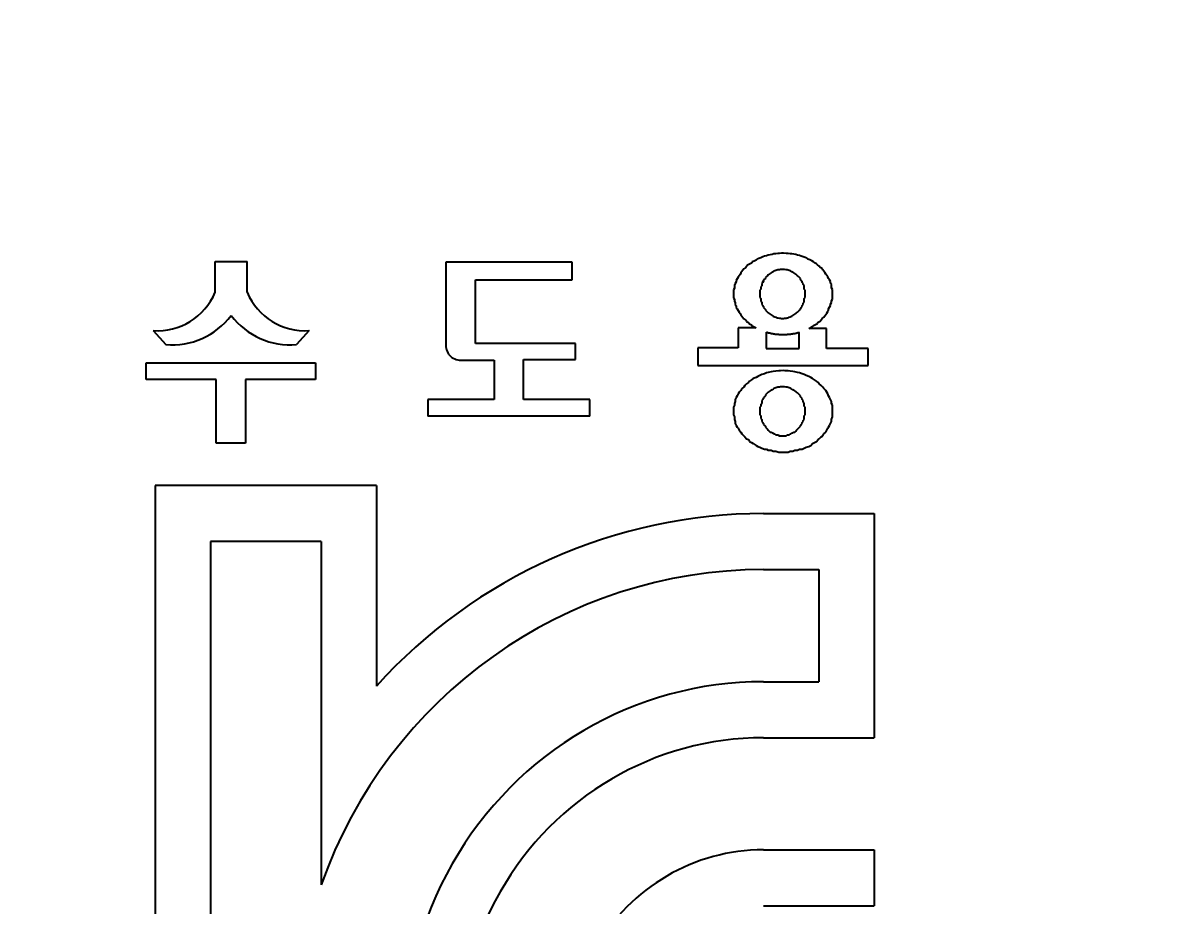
# Model space of a CAD drawing. Header units: millimetres. Extents: x 2274 to 2571, y 1382 to 1592.
# Drawn here: x 2434.106 to 2438.097, y 1488.451 to 1491.494 of the extents above; entities that cross this region are included whole.
import ezdxf

# ---------------------------------------------------------------- set-up
doc = ezdxf.new("R2010")
doc.units = ezdxf.units.MM
doc.styles.get("Standard").update_dxf_attribs({"font": 'arial.ttf'})
doc.dimstyles.new('STANDARD$0', dxfattribs={"dimtxt": 2.5, "dimasz": 2.5, "dimexe": 1, "dimexo": 0.5, "dimgap": 0.5, "dimtad": 1, "dimtih": 1, "dimtoh": 1, "dimdec": 1, "dimdsep": 46, "dimtxsty": 'Standard', "dimcen": 0, "dimclrd": 2, "dimclre": 2, "dimclrt": 4, "dimadec": 0, "dimazin": 0, "dimtfac": 1, "dimtdec": 1, "dimtmove": 1, "dimatfit": 3, "dimfxl": 1, "dimtolj": 1, "dimarcsym": 0})

# ---------------------------------------------------------------- blocks, each defined once
blk = doc.blocks.new('*D27')
at = {"color": 2, "lineweight": -2, "transparency": 16777216}
for p, q in [((2429.9205, 1551.3997), (2487.0385, 1551.3997)), ((2485.7885, 1548.8997), (2485.7885, 1509.7439)), ((2485.7885, 1466.0245), (2485.7885, 1505.1804)), ((2450.1883, 1463.5245), (2487.0385, 1463.5245))]:
    blk.add_line(p, q, dxfattribs=at)
at = {"color": 2, "transparency": 16777216}
for points in [[(2485.3718, 1548.8997), (2486.2051, 1548.8997), (2485.7885, 1551.3997)], [(2485.3718, 1466.0245), (2486.2051, 1466.0245), (2485.7885, 1463.5245)]]:
    blk.add_solid(points, dxfattribs=at)
at = {"layer": 'DEFPOINTS', "color": 0, "transparency": 16777216}
for p in [(2428.9205, 1551.3997), (2485.7885, 1551.3997), (2449.1883, 1463.5245)]:
    blk.add_point(p, dxfattribs=at)
at = {"color": 4, "transparency": 16777216, "insert": (2485.7885, 1507.4621), "char_height": 3, "attachment_point": 5}
blk.add_mtext('85', dxfattribs=at)

msp = doc.modelspace()

# ---------------------------------------------------------------- linework, layer by layer
for p, q in [((2436.6425, 1490.6829), (2436.636, 1490.6802)), ((2436.649, 1490.6855), (2436.6425, 1490.6829)), ((2436.6555, 1490.6881), (2436.649, 1490.6855)), ((2436.662, 1490.6904), (2436.6555, 1490.6881)), ((2436.6685, 1490.6924), (2436.662, 1490.6904)), ((2436.675, 1490.6941), (2436.6685, 1490.6924)), ((2436.6815, 1490.6957), (2436.675, 1490.6941)), ((2436.688, 1490.697), (2436.6815, 1490.6957)), ((2436.6945, 1490.6983), (2436.688, 1490.697)), ((2436.701, 1490.699), (2436.6945, 1490.6983)), ((2436.7075, 1490.7), (2436.701, 1490.699)), ((2436.714, 1490.7003), (2436.7075, 1490.7)), ((2436.7205, 1490.7007), (2436.714, 1490.7003)), ((2436.727, 1490.7007), (2436.7205, 1490.7007)), ((2436.7368, 1490.7003), (2436.727, 1490.7007)), ((2436.7433, 1490.7), (2436.7368, 1490.7003)), ((2436.7498, 1490.6993), (2436.7433, 1490.7)), ((2436.7563, 1490.6983), (2436.7498, 1490.6993)), ((2436.7628, 1490.6974), (2436.7563, 1490.6983)), ((2436.7693, 1490.696), (2436.7628, 1490.6974)), ((2436.7758, 1490.6944), (2436.7693, 1490.696)), ((2436.7823, 1490.6927), (2436.7758, 1490.6944)), ((2436.7888, 1490.6908), (2436.7823, 1490.6927)), ((2436.7953, 1490.6888), (2436.7888, 1490.6908)), ((2436.8018, 1490.6862), (2436.7953, 1490.6888)), ((2436.8083, 1490.6835), (2436.8018, 1490.6862)), ((2436.8115, 1490.6809), (2436.8083, 1490.6835)), ((2434.768, 1490.5664), (2434.768, 1490.6719)), ((2434.768, 1490.6719), (2434.8778, 1490.6719)), ((2434.8778, 1490.5664), (2434.8778, 1490.6719)), ((2435.9988, 1490.6696), (2435.5633, 1490.6696)), ((2435.5633, 1490.6696), (2435.5633, 1490.3842)), ((2435.9988, 1490.6086), (2435.9988, 1490.6696)), ((2436.5905, 1490.6466), (2436.5872, 1490.6424)), ((2436.597, 1490.6512), (2436.5905, 1490.6466)), ((2436.6002, 1490.6552), (2436.597, 1490.6512)), ((2436.6035, 1490.6595), (2436.6002, 1490.6552)), ((2436.61, 1490.6634), (2436.6035, 1490.6595)), ((2436.6165, 1490.6671), (2436.61, 1490.6634)), ((2436.6197, 1490.6707), (2436.6165, 1490.6671)), ((2436.6262, 1490.674), (2436.6197, 1490.6707)), ((2436.6327, 1490.6773), (2436.6262, 1490.674)), ((2436.636, 1490.6802), (2436.6327, 1490.6773)), ((2436.7075, 1490.6433), (2436.7043, 1490.6424)), ((2436.714, 1490.644), (2436.7075, 1490.6433)), ((2436.7173, 1490.6447), (2436.714, 1490.644)), ((2436.7205, 1490.645), (2436.7173, 1490.6447)), ((2436.7238, 1490.645), (2436.7205, 1490.645)), ((2436.727, 1490.645), (2436.7238, 1490.645)), ((2436.7303, 1490.6447), (2436.727, 1490.645)), ((2436.7368, 1490.644), (2436.7303, 1490.6447)), ((2436.74, 1490.6433), (2436.7368, 1490.644)), ((2436.7433, 1490.6424), (2436.74, 1490.6433)), ((2436.818, 1490.6779), (2436.8115, 1490.6809)), ((2436.8245, 1490.6746), (2436.818, 1490.6779)), ((2436.831, 1490.6713), (2436.8245, 1490.6746)), ((2436.8343, 1490.668), (2436.831, 1490.6713)), ((2436.8408, 1490.6641), (2436.8343, 1490.668)), ((2436.844, 1490.6605), (2436.8408, 1490.6641)), ((2436.8505, 1490.6562), (2436.844, 1490.6605)), ((2436.8538, 1490.6522), (2436.8505, 1490.6562)), ((2436.8603, 1490.648), (2436.8538, 1490.6522)), ((2436.8635, 1490.6433), (2436.8603, 1490.648)), ((2436.8668, 1490.6387), (2436.8635, 1490.6433)), ((2435.6655, 1490.39), (2435.6655, 1490.6086)), ((2435.6655, 1490.6086), (2435.9988, 1490.6086)), ((2436.5677, 1490.6127), (2436.5645, 1490.6074)), ((2436.5645, 1490.6074), (2436.5645, 1490.6022)), ((2436.571, 1490.618), (2436.5677, 1490.6127)), ((2436.5742, 1490.6229), (2436.571, 1490.618)), ((2436.5775, 1490.6279), (2436.5742, 1490.6229)), ((2436.5807, 1490.6328), (2436.5775, 1490.6279)), ((2436.584, 1490.6377), (2436.5807, 1490.6328)), ((2436.5872, 1490.6424), (2436.584, 1490.6377)), ((2436.6547, 1490.5995), (2436.6588, 1490.6067)), ((2436.6588, 1490.6041), (2436.6555, 1490.6005)), ((2436.662, 1490.6111), (2436.6588, 1490.6074)), ((2436.6588, 1490.6074), (2436.6588, 1490.6041)), ((2436.6653, 1490.614), (2436.662, 1490.6111)), ((2436.6685, 1490.6203), (2436.6653, 1490.6173)), ((2436.6653, 1490.6173), (2436.6653, 1490.614)), ((2436.6718, 1490.6232), (2436.6685, 1490.6203)), ((2436.675, 1490.6259), (2436.6718, 1490.6232)), ((2436.6783, 1490.6285), (2436.675, 1490.6259)), ((2436.6815, 1490.6308), (2436.6783, 1490.6285)), ((2436.6848, 1490.6331), (2436.6815, 1490.6308)), ((2436.688, 1490.6351), (2436.6848, 1490.6331)), ((2436.6913, 1490.6368), (2436.688, 1490.6351)), ((2436.6945, 1490.6387), (2436.6913, 1490.6368)), ((2436.6978, 1490.64), (2436.6945, 1490.6387)), ((2436.701, 1490.6414), (2436.6978, 1490.64)), ((2436.7043, 1490.6424), (2436.701, 1490.6414)), ((2436.7465, 1490.6414), (2436.7433, 1490.6424)), ((2436.7498, 1490.64), (2436.7465, 1490.6414)), ((2436.753, 1490.6387), (2436.7498, 1490.64)), ((2436.7563, 1490.6368), (2436.753, 1490.6387)), ((2436.7595, 1490.6351), (2436.7563, 1490.6368)), ((2436.7628, 1490.6331), (2436.7595, 1490.6351)), ((2436.766, 1490.6308), (2436.7628, 1490.6331)), ((2436.7693, 1490.6285), (2436.766, 1490.6308)), ((2436.7725, 1490.6259), (2436.7693, 1490.6285)), ((2436.7758, 1490.6232), (2436.7725, 1490.6259)), ((2436.779, 1490.6203), (2436.7758, 1490.6232)), ((2436.7823, 1490.6173), (2436.779, 1490.6203)), ((2436.7855, 1490.614), (2436.7823, 1490.6173)), ((2436.7855, 1490.6111), (2436.7855, 1490.614)), ((2436.7888, 1490.6074), (2436.7855, 1490.6111)), ((2436.792, 1490.6041), (2436.7888, 1490.6074)), ((2436.792, 1490.6005), (2436.792, 1490.6041)), ((2436.87, 1490.6341), (2436.8668, 1490.6387)), ((2436.8733, 1490.6292), (2436.87, 1490.6341)), ((2436.8765, 1490.6242), (2436.8733, 1490.6292)), ((2436.8798, 1490.6193), (2436.8765, 1490.6242)), ((2436.883, 1490.614), (2436.8798, 1490.6193)), ((2436.8863, 1490.6088), (2436.883, 1490.614)), ((2436.8895, 1490.6035), (2436.8863, 1490.6088)), ((2436.8895, 1490.5979), (2436.8895, 1490.6035)), ((2436.558, 1490.5801), (2436.5547, 1490.5745)), ((2436.5547, 1490.5745), (2436.5547, 1490.5689)), ((2436.5547, 1490.5689), (2436.5547, 1490.5633)), ((2436.5547, 1490.5633), (2436.5547, 1490.5577)), ((2436.5612, 1490.5966), (2436.558, 1490.5913)), ((2436.558, 1490.5913), (2436.558, 1490.5857)), ((2436.558, 1490.5857), (2436.558, 1490.5801)), ((2436.5645, 1490.6022), (2436.5612, 1490.5966)), ((2436.649, 1490.5771), (2436.6457, 1490.5732)), ((2436.6457, 1490.5732), (2436.6457, 1490.5689)), ((2436.6457, 1490.5689), (2436.6457, 1490.5649)), ((2436.6457, 1490.5649), (2436.6457, 1490.5607)), ((2436.6522, 1490.589), (2436.649, 1490.585)), ((2436.649, 1490.585), (2436.649, 1490.5811)), ((2436.649, 1490.5811), (2436.649, 1490.5771)), ((2436.6555, 1490.6005), (2436.6522, 1490.5966)), ((2436.6522, 1490.5966), (2436.6522, 1490.5929)), ((2436.6522, 1490.5929), (2436.6522, 1490.589)), ((2436.7953, 1490.5966), (2436.792, 1490.6005)), ((2436.7953, 1490.5929), (2436.7953, 1490.5966)), ((2436.7985, 1490.589), (2436.7953, 1490.5929)), ((2436.7985, 1490.585), (2436.7985, 1490.589)), ((2436.7985, 1490.5811), (2436.7985, 1490.585)), ((2436.7985, 1490.5771), (2436.7985, 1490.5811)), ((2436.8018, 1490.5732), (2436.7985, 1490.5771)), ((2436.8018, 1490.5689), (2436.8018, 1490.5732)), ((2436.8018, 1490.5649), (2436.8018, 1490.5689)), ((2436.8018, 1490.5607), (2436.8018, 1490.5649)), ((2436.8928, 1490.5926), (2436.8895, 1490.5979)), ((2436.8928, 1490.587), (2436.8928, 1490.5926)), ((2436.8928, 1490.5814), (2436.8928, 1490.587)), ((2436.896, 1490.5761), (2436.8928, 1490.5814)), ((2436.896, 1490.5705), (2436.896, 1490.5761)), ((2436.896, 1490.5646), (2436.896, 1490.5705)), ((2436.896, 1490.559), (2436.896, 1490.5646)), ((2436.5547, 1490.5577), (2436.5547, 1490.5521)), ((2436.5547, 1490.5521), (2436.5547, 1490.5465)), ((2436.5547, 1490.5465), (2436.558, 1490.5409)), ((2436.558, 1490.5409), (2436.558, 1490.5353)), ((2436.558, 1490.5353), (2436.5612, 1490.53)), ((2436.5612, 1490.53), (2436.5612, 1490.5244)), ((2436.5612, 1490.5244), (2436.5645, 1490.5192)), ((2436.6457, 1490.5607), (2436.6457, 1490.5564)), ((2436.6457, 1490.5564), (2436.6457, 1490.5524)), ((2436.6457, 1490.5524), (2436.6457, 1490.5481)), ((2436.6457, 1490.5481), (2436.649, 1490.5442)), ((2436.649, 1490.5442), (2436.649, 1490.5402)), ((2436.649, 1490.5402), (2436.649, 1490.5363)), ((2436.649, 1490.5363), (2436.6522, 1490.5323)), ((2436.6522, 1490.5323), (2436.6522, 1490.5284)), ((2436.6522, 1490.5284), (2436.6522, 1490.5244)), ((2436.6522, 1490.5244), (2436.6555, 1490.5208)), ((2436.792, 1490.5208), (2436.7953, 1490.5244)), ((2436.7953, 1490.5284), (2436.7985, 1490.5323)), ((2436.7953, 1490.5244), (2436.7953, 1490.5284)), ((2436.7985, 1490.5442), (2436.8018, 1490.5481)), ((2436.7985, 1490.5402), (2436.7985, 1490.5442)), ((2436.7985, 1490.5363), (2436.7985, 1490.5402)), ((2436.7985, 1490.5323), (2436.7985, 1490.5363)), ((2436.8018, 1490.5564), (2436.8018, 1490.5607)), ((2436.8018, 1490.5524), (2436.8018, 1490.5564)), ((2436.8018, 1490.5481), (2436.8018, 1490.5524)), ((2436.8895, 1490.5257), (2436.8928, 1490.5313)), ((2436.8895, 1490.5205), (2436.8895, 1490.5257)), ((2436.8928, 1490.5366), (2436.896, 1490.5422)), ((2436.8928, 1490.5313), (2436.8928, 1490.5366)), ((2436.896, 1490.5534), (2436.896, 1490.559)), ((2436.896, 1490.5478), (2436.896, 1490.5534)), ((2436.896, 1490.5422), (2436.896, 1490.5478)), ((2436.5645, 1490.5192), (2436.5645, 1490.5139)), ((2436.5645, 1490.5139), (2436.5677, 1490.5086)), ((2436.5677, 1490.5086), (2436.571, 1490.5033)), ((2436.571, 1490.5033), (2436.5742, 1490.4981)), ((2436.5742, 1490.4981), (2436.5775, 1490.4931)), ((2436.5775, 1490.4931), (2436.5807, 1490.4885)), ((2436.5807, 1490.4885), (2436.584, 1490.4836)), ((2436.584, 1490.4836), (2436.5872, 1490.479)), ((2436.6555, 1490.5208), (2436.6588, 1490.5172)), ((2436.6588, 1490.5172), (2436.6588, 1490.5139)), ((2436.6588, 1490.5139), (2436.662, 1490.5103)), ((2436.662, 1490.5103), (2436.6653, 1490.507)), ((2436.6653, 1490.507), (2436.6653, 1490.504)), ((2436.6653, 1490.504), (2436.6685, 1490.501)), ((2436.6685, 1490.501), (2436.6718, 1490.4981)), ((2436.6718, 1490.4981), (2436.675, 1490.4954)), ((2436.675, 1490.4954), (2436.6783, 1490.4928)), ((2436.6783, 1490.4928), (2436.6815, 1490.4905)), ((2436.6815, 1490.4905), (2436.6848, 1490.4882)), ((2436.6848, 1490.4882), (2436.688, 1490.4862)), ((2436.688, 1490.4862), (2436.6913, 1490.4842)), ((2436.6913, 1490.4842), (2436.6945, 1490.4826)), ((2436.753, 1490.4826), (2436.7563, 1490.4842)), ((2436.7563, 1490.4842), (2436.7595, 1490.4862)), ((2436.7595, 1490.4862), (2436.7628, 1490.4882)), ((2436.7628, 1490.4882), (2436.766, 1490.4905)), ((2436.766, 1490.4905), (2436.7693, 1490.4928)), ((2436.7693, 1490.4928), (2436.7725, 1490.4954)), ((2436.7725, 1490.4954), (2436.7758, 1490.4981)), ((2436.7758, 1490.4981), (2436.779, 1490.501)), ((2436.779, 1490.501), (2436.7823, 1490.504)), ((2436.7823, 1490.504), (2436.7855, 1490.507)), ((2436.7855, 1490.5103), (2436.7888, 1490.5139)), ((2436.7855, 1490.507), (2436.7855, 1490.5103)), ((2436.7888, 1490.5139), (2436.792, 1490.5172)), ((2436.792, 1490.5172), (2436.792, 1490.5208)), ((2436.8668, 1490.48), (2436.87, 1490.4849)), ((2436.87, 1490.4849), (2436.8733, 1490.4895)), ((2436.8733, 1490.4895), (2436.8765, 1490.4945)), ((2436.8765, 1490.4945), (2436.8798, 1490.4994)), ((2436.8798, 1490.4994), (2436.883, 1490.5047)), ((2436.883, 1490.5096), (2436.8863, 1490.5149)), ((2436.883, 1490.5047), (2436.883, 1490.5096)), ((2436.8863, 1490.5149), (2436.8895, 1490.5205)), ((2436.6315, 1490.4441), (2436.5706, 1490.4441)), ((2436.5706, 1490.4441), (2436.5706, 1490.3746)), ((2436.5872, 1490.479), (2436.5905, 1490.4744)), ((2436.5905, 1490.4744), (2436.597, 1490.4701)), ((2436.597, 1490.4701), (2436.6002, 1490.4658)), ((2436.6002, 1490.4658), (2436.6067, 1490.4618)), ((2436.6067, 1490.4618), (2436.61, 1490.4579)), ((2436.61, 1490.4579), (2436.6165, 1490.4543)), ((2436.6165, 1490.4543), (2436.6197, 1490.4506)), ((2436.6197, 1490.4506), (2436.6262, 1490.4474)), ((2436.6262, 1490.4474), (2436.6327, 1490.4441)), ((2436.6945, 1490.4826), (2436.6978, 1490.4813)), ((2436.6978, 1490.4813), (2436.701, 1490.48)), ((2436.701, 1490.48), (2436.7043, 1490.4786)), ((2436.7043, 1490.4786), (2436.7075, 1490.478)), ((2436.7075, 1490.478), (2436.714, 1490.4773)), ((2436.714, 1490.4773), (2436.7173, 1490.4767)), ((2436.7173, 1490.4767), (2436.7205, 1490.4763)), ((2436.7205, 1490.4763), (2436.7238, 1490.4763)), ((2436.7238, 1490.4763), (2436.727, 1490.4763)), ((2436.727, 1490.4763), (2436.7303, 1490.4767)), ((2436.7303, 1490.4767), (2436.7368, 1490.4773)), ((2436.7368, 1490.4773), (2436.74, 1490.478)), ((2436.74, 1490.478), (2436.7433, 1490.4786)), ((2436.7433, 1490.4786), (2436.7465, 1490.48)), ((2436.7465, 1490.48), (2436.7498, 1490.4813)), ((2436.7498, 1490.4813), (2436.753, 1490.4826)), ((2436.8148, 1490.4418), (2436.8213, 1490.4447)), ((2436.8213, 1490.4447), (2436.8278, 1490.448)), ((2436.8278, 1490.448), (2436.831, 1490.4516)), ((2436.831, 1490.4516), (2436.8375, 1490.4553)), ((2436.8375, 1490.4553), (2436.844, 1490.4589)), ((2436.844, 1490.4589), (2436.8473, 1490.4628)), ((2436.8473, 1490.4628), (2436.8538, 1490.4668)), ((2436.8538, 1490.4668), (2436.857, 1490.4711)), ((2436.857, 1490.4711), (2436.8603, 1490.4757)), ((2436.8603, 1490.4757), (2436.8668, 1490.48)), ((2434.554, 1490.4341), (2434.5976, 1490.3861)), ((2435.0918, 1490.4341), (2435.0482, 1490.3861)), ((2436.6672, 1490.4292), (2436.6672, 1490.3727)), ((2436.6685, 1490.4292), (2436.6685, 1490.4289)), ((2436.6685, 1490.4289), (2436.6685, 1490.4286)), ((2436.6685, 1490.4286), (2436.6718, 1490.4282)), ((2436.6718, 1490.4282), (2436.6718, 1490.4279)), ((2436.6718, 1490.4279), (2436.6718, 1490.4276)), ((2436.6718, 1490.4276), (2436.675, 1490.4273)), ((2436.675, 1490.4273), (2436.675, 1490.4269)), ((2436.675, 1490.4269), (2436.675, 1490.4266)), ((2436.675, 1490.4266), (2436.6783, 1490.4263)), ((2436.6783, 1490.4263), (2436.6783, 1490.4259)), ((2436.6783, 1490.4259), (2436.6815, 1490.4259)), ((2436.6815, 1490.4259), (2436.6815, 1490.4256)), ((2436.6815, 1490.4256), (2436.6815, 1490.4253)), ((2436.6815, 1490.4253), (2436.6848, 1490.425)), ((2436.6848, 1490.425), (2436.6848, 1490.4246)), ((2436.6848, 1490.4246), (2436.688, 1490.4243)), ((2436.688, 1490.4243), (2436.688, 1490.424)), ((2436.688, 1490.424), (2436.6913, 1490.424)), ((2436.6913, 1490.424), (2436.6913, 1490.4236)), ((2436.6913, 1490.4236), (2436.6913, 1490.4233)), ((2436.6913, 1490.4233), (2436.6945, 1490.4233)), ((2436.6945, 1490.4233), (2436.6945, 1490.423)), ((2436.6945, 1490.423), (2436.6978, 1490.4226)), ((2436.6978, 1490.4226), (2436.6978, 1490.4223)), ((2436.6978, 1490.4223), (2436.701, 1490.4223)), ((2436.701, 1490.4223), (2436.701, 1490.422)), ((2436.701, 1490.422), (2436.7043, 1490.422)), ((2436.7043, 1490.422), (2436.7043, 1490.4217)), ((2436.7043, 1490.4217), (2436.7075, 1490.4217)), ((2436.7075, 1490.4217), (2436.7075, 1490.4213)), ((2436.7075, 1490.4213), (2436.7108, 1490.4213)), ((2436.7108, 1490.4213), (2436.7108, 1490.421)), ((2436.7108, 1490.421), (2436.714, 1490.421)), ((2436.714, 1490.421), (2436.7173, 1490.421)), ((2436.7173, 1490.421), (2436.7173, 1490.4207)), ((2436.7173, 1490.4207), (2436.7205, 1490.4207)), ((2436.7205, 1490.4207), (2436.7238, 1490.4207)), ((2436.7238, 1490.4207), (2436.727, 1490.4207)), ((2436.727, 1490.4207), (2436.7303, 1490.4207)), ((2436.7303, 1490.4207), (2436.7335, 1490.4207)), ((2436.7335, 1490.4207), (2436.7335, 1490.421)), ((2436.7335, 1490.421), (2436.7368, 1490.421)), ((2436.7368, 1490.421), (2436.74, 1490.421)), ((2436.74, 1490.421), (2436.74, 1490.4213)), ((2436.74, 1490.4213), (2436.7433, 1490.4213)), ((2436.7433, 1490.4213), (2436.7433, 1490.4217)), ((2436.7433, 1490.4217), (2436.7465, 1490.4217)), ((2436.7465, 1490.4217), (2436.7498, 1490.422)), ((2436.7498, 1490.422), (2436.7498, 1490.4223)), ((2436.7498, 1490.4223), (2436.753, 1490.4223)), ((2436.753, 1490.4223), (2436.753, 1490.4226)), ((2436.753, 1490.4226), (2436.7563, 1490.4226)), ((2436.7563, 1490.423), (2436.7595, 1490.4233)), ((2436.7563, 1490.4226), (2436.7563, 1490.423)), ((2436.7595, 1490.4233), (2436.7595, 1490.4236)), ((2436.7595, 1490.4236), (2436.7628, 1490.4236)), ((2436.7628, 1490.424), (2436.7628, 1490.4243)), ((2436.7628, 1490.4243), (2436.766, 1490.4243)), ((2436.7628, 1490.4236), (2436.7628, 1490.424)), ((2436.766, 1490.4246), (2436.7693, 1490.425)), ((2436.766, 1490.4243), (2436.766, 1490.4246)), ((2436.7693, 1490.4253), (2436.7693, 1490.4256)), ((2436.7693, 1490.4256), (2436.7725, 1490.4256)), ((2436.7693, 1490.425), (2436.7693, 1490.4253)), ((2436.7725, 1490.4263), (2436.7758, 1490.4266)), ((2436.7725, 1490.4259), (2436.7725, 1490.4263)), ((2436.7725, 1490.4256), (2436.7725, 1490.4259)), ((2436.7758, 1490.4269), (2436.7758, 1490.4273)), ((2436.7758, 1490.4273), (2436.779, 1490.4273)), ((2436.7758, 1490.4266), (2436.7758, 1490.4269)), ((2436.779, 1490.4279), (2436.7823, 1490.4282)), ((2436.779, 1490.4276), (2436.779, 1490.4279)), ((2436.779, 1490.4273), (2436.779, 1490.4276)), ((2436.7808, 1490.3727), (2436.7808, 1490.4281)), ((2436.8755, 1490.4418), (2436.8158, 1490.4418)), ((2436.8755, 1490.3727), (2436.8755, 1490.4418)), ((2436.0101, 1490.39), (2435.6655, 1490.39)), ((2436.0101, 1490.3344), (2436.0101, 1490.39)), ((2436.5706, 1490.3746), (2436.4324, 1490.3746)), ((2436.4324, 1490.3746), (2436.4324, 1490.3133)), ((2436.6672, 1490.3727), (2436.7808, 1490.3727)), ((2437.0194, 1490.3727), (2436.8755, 1490.3727)), ((2437.0194, 1490.3133), (2437.0194, 1490.3727)), ((2434.5299, 1490.3234), (2435.1133, 1490.3234)), ((2434.5299, 1490.2652), (2434.5299, 1490.3234)), ((2435.1133, 1490.3234), (2435.1133, 1490.2652)), ((2435.6201, 1490.3325), (2435.7299, 1490.3325)), ((2435.7299, 1490.3325), (2435.7299, 1490.1963)), ((2435.8303, 1490.1963), (2435.8303, 1490.3344)), ((2435.8303, 1490.3344), (2436.0101, 1490.3344)), ((2436.4324, 1490.3133), (2437.0194, 1490.3133)), ((2436.662, 1490.2853), (2436.6522, 1490.2827)), ((2436.6685, 1490.2879), (2436.662, 1490.2853)), ((2436.675, 1490.2899), (2436.6685, 1490.2879)), ((2436.6848, 1490.2919), (2436.675, 1490.2899)), ((2436.6913, 1490.2932), (2436.6848, 1490.2919)), ((2436.701, 1490.2945), (2436.6913, 1490.2932)), ((2436.7108, 1490.2955), (2436.701, 1490.2945)), ((2436.7173, 1490.2958), (2436.7108, 1490.2955)), ((2436.727, 1490.2962), (2436.7173, 1490.2958)), ((2436.7335, 1490.2958), (2436.727, 1490.2962)), ((2436.7433, 1490.2955), (2436.7335, 1490.2958)), ((2436.7498, 1490.2945), (2436.7433, 1490.2955)), ((2436.7595, 1490.2932), (2436.7498, 1490.2945)), ((2436.766, 1490.2919), (2436.7595, 1490.2932)), ((2436.7758, 1490.2899), (2436.766, 1490.2919)), ((2436.7823, 1490.2879), (2436.7758, 1490.2899)), ((2436.792, 1490.2853), (2436.7823, 1490.2879)), ((2436.7985, 1490.2827), (2436.792, 1490.2853)), ((2434.7712, 1490.2652), (2434.5299, 1490.2652)), ((2434.7712, 1490.046), (2434.7712, 1490.2652)), ((2435.1133, 1490.2652), (2434.8727, 1490.2652)), ((2434.8727, 1490.2652), (2434.8727, 1490.046)), ((2436.5937, 1490.2448), (2436.5905, 1490.2395)), ((2436.6002, 1490.25), (2436.5937, 1490.2448)), ((2436.6067, 1490.255), (2436.6002, 1490.25)), ((2436.61, 1490.2596), (2436.6067, 1490.255)), ((2436.6165, 1490.2642), (2436.61, 1490.2596)), ((2436.623, 1490.2685), (2436.6165, 1490.2642)), ((2436.6327, 1490.2724), (2436.623, 1490.2685)), ((2436.6392, 1490.2761), (2436.6327, 1490.2724)), ((2436.6457, 1490.2794), (2436.6392, 1490.2761)), ((2436.6522, 1490.2827), (2436.6457, 1490.2794)), ((2436.805, 1490.2794), (2436.7985, 1490.2827)), ((2436.8148, 1490.2761), (2436.805, 1490.2794)), ((2436.8213, 1490.2724), (2436.8148, 1490.2761)), ((2436.8278, 1490.2685), (2436.8213, 1490.2724)), ((2436.8343, 1490.2642), (2436.8278, 1490.2685)), ((2436.8408, 1490.2596), (2436.8343, 1490.2642)), ((2436.8473, 1490.255), (2436.8408, 1490.2596)), ((2436.8505, 1490.25), (2436.8473, 1490.255)), ((2436.857, 1490.2448), (2436.8505, 1490.25)), ((2436.8635, 1490.2395), (2436.857, 1490.2448)), ((2436.5677, 1490.2095), (2436.5645, 1490.2029)), ((2436.571, 1490.2161), (2436.5677, 1490.2095)), ((2436.5742, 1490.222), (2436.571, 1490.2161)), ((2436.5807, 1490.228), (2436.5742, 1490.222)), ((2436.584, 1490.2339), (2436.5807, 1490.228)), ((2436.5905, 1490.2395), (2436.584, 1490.2339)), ((2436.662, 1490.2062), (2436.6588, 1490.2029)), ((2436.6653, 1490.2095), (2436.662, 1490.2062)), ((2436.6685, 1490.2161), (2436.6653, 1490.2128)), ((2436.6653, 1490.2128), (2436.6653, 1490.2095)), ((2436.6718, 1490.2194), (2436.6685, 1490.2161)), ((2436.675, 1490.2214), (2436.6718, 1490.2194)), ((2436.6783, 1490.2237), (2436.675, 1490.2214)), ((2436.6815, 1490.2263), (2436.6783, 1490.2237)), ((2436.6848, 1490.2283), (2436.6815, 1490.2263)), ((2436.688, 1490.2303), (2436.6848, 1490.2283)), ((2436.6913, 1490.2323), (2436.688, 1490.2303)), ((2436.6945, 1490.2339), (2436.6913, 1490.2323)), ((2436.6978, 1490.2356), (2436.6945, 1490.2339)), ((2436.701, 1490.2369), (2436.6978, 1490.2356)), ((2436.7043, 1490.2379), (2436.701, 1490.2369)), ((2436.7075, 1490.2388), (2436.7043, 1490.2379)), ((2436.714, 1490.2395), (2436.7075, 1490.2388)), ((2436.7173, 1490.2402), (2436.714, 1490.2395)), ((2436.7205, 1490.2402), (2436.7173, 1490.2402)), ((2436.7238, 1490.2405), (2436.7205, 1490.2402)), ((2436.727, 1490.2402), (2436.7238, 1490.2405)), ((2436.7303, 1490.2402), (2436.727, 1490.2402)), ((2436.7368, 1490.2395), (2436.7303, 1490.2402)), ((2436.74, 1490.2388), (2436.7368, 1490.2395)), ((2436.7433, 1490.2379), (2436.74, 1490.2388)), ((2436.7465, 1490.2369), (2436.7433, 1490.2379)), ((2436.7498, 1490.2356), (2436.7465, 1490.2369)), ((2436.753, 1490.2339), (2436.7498, 1490.2356)), ((2436.7563, 1490.2323), (2436.753, 1490.2339)), ((2436.7595, 1490.2303), (2436.7563, 1490.2323)), ((2436.7628, 1490.2283), (2436.7595, 1490.2303)), ((2436.766, 1490.2263), (2436.7628, 1490.2283)), ((2436.7693, 1490.2237), (2436.766, 1490.2263)), ((2436.7725, 1490.2214), (2436.7693, 1490.2237)), ((2436.7758, 1490.2194), (2436.7725, 1490.2214)), ((2436.779, 1490.2161), (2436.7758, 1490.2194)), ((2436.7823, 1490.2128), (2436.779, 1490.2161)), ((2436.7855, 1490.2095), (2436.7823, 1490.2128)), ((2436.7855, 1490.2062), (2436.7855, 1490.2095)), ((2436.7888, 1490.2029), (2436.7855, 1490.2062)), ((2436.8668, 1490.2339), (2436.8635, 1490.2395)), ((2436.8733, 1490.228), (2436.8668, 1490.2339)), ((2436.8765, 1490.222), (2436.8733, 1490.228)), ((2436.8798, 1490.2161), (2436.8765, 1490.222)), ((2436.883, 1490.2095), (2436.8798, 1490.2161)), ((2436.8863, 1490.2029), (2436.883, 1490.2095)), ((2435.7299, 1490.1963), (2435.5008, 1490.1963)), ((2435.5008, 1490.1963), (2435.5008, 1490.1388)), ((2436.0594, 1490.1963), (2435.8303, 1490.1963)), ((2436.0594, 1490.1388), (2436.0594, 1490.1963)), ((2436.558, 1490.1766), (2436.5547, 1490.17)), ((2436.5547, 1490.17), (2436.5547, 1490.1634)), ((2436.5612, 1490.1898), (2436.558, 1490.1832)), ((2436.558, 1490.1832), (2436.558, 1490.1766)), ((2436.5645, 1490.2029), (2436.5612, 1490.1964)), ((2436.5612, 1490.1964), (2436.5612, 1490.1898)), ((2436.649, 1490.1733), (2436.6457, 1490.17)), ((2436.6457, 1490.17), (2436.6457, 1490.1634)), ((2436.6522, 1490.1832), (2436.649, 1490.1799)), ((2436.649, 1490.1799), (2436.649, 1490.1766)), ((2436.649, 1490.1766), (2436.649, 1490.1733)), ((2436.6555, 1490.1964), (2436.6522, 1490.1931)), ((2436.6522, 1490.1931), (2436.6522, 1490.1898)), ((2436.6522, 1490.1898), (2436.6522, 1490.1832)), ((2436.6588, 1490.1996), (2436.6555, 1490.1964)), ((2436.6588, 1490.2029), (2436.6588, 1490.1996)), ((2436.792, 1490.1996), (2436.7888, 1490.2029)), ((2436.792, 1490.1964), (2436.792, 1490.1996)), ((2436.7953, 1490.1931), (2436.792, 1490.1964)), ((2436.7953, 1490.1898), (2436.7953, 1490.1931)), ((2436.7985, 1490.1832), (2436.7953, 1490.1898)), ((2436.7985, 1490.1799), (2436.7985, 1490.1832)), ((2436.7985, 1490.1766), (2436.7985, 1490.1799)), ((2436.7985, 1490.1733), (2436.7985, 1490.1766)), ((2436.8018, 1490.17), (2436.7985, 1490.1733)), ((2436.8018, 1490.1634), (2436.8018, 1490.17)), ((2436.8895, 1490.1964), (2436.8863, 1490.2029)), ((2436.8928, 1490.1898), (2436.8895, 1490.1964)), ((2436.8928, 1490.1832), (2436.8928, 1490.1898)), ((2436.896, 1490.1766), (2436.8928, 1490.1832)), ((2436.896, 1490.17), (2436.896, 1490.1766)), ((2436.896, 1490.1634), (2436.896, 1490.17)), ((2436.0594, 1490.1388), (2435.5008, 1490.1388)), ((2436.5547, 1490.1634), (2436.5547, 1490.1568)), ((2436.5547, 1490.1568), (2436.5547, 1490.1502)), ((2436.5547, 1490.1502), (2436.5547, 1490.1437)), ((2436.5547, 1490.1437), (2436.558, 1490.1371)), ((2436.558, 1490.1371), (2436.558, 1490.1272)), ((2436.558, 1490.1272), (2436.5612, 1490.1206)), ((2436.6457, 1490.1634), (2436.6457, 1490.1601)), ((2436.6457, 1490.1601), (2436.6457, 1490.1568)), ((2436.6457, 1490.1568), (2436.6457, 1490.1535)), ((2436.6457, 1490.1535), (2436.6457, 1490.1469)), ((2436.6457, 1490.1469), (2436.6457, 1490.1437)), ((2436.6457, 1490.1437), (2436.649, 1490.1404)), ((2436.649, 1490.1404), (2436.649, 1490.1371)), ((2436.649, 1490.1371), (2436.649, 1490.1305)), ((2436.649, 1490.1305), (2436.6522, 1490.1272)), ((2436.6522, 1490.1272), (2436.6522, 1490.1239)), ((2436.6522, 1490.1239), (2436.6522, 1490.1206)), ((2436.7953, 1490.1239), (2436.7985, 1490.1272)), ((2436.7953, 1490.1206), (2436.7953, 1490.1239)), ((2436.7985, 1490.1404), (2436.8018, 1490.1437)), ((2436.7985, 1490.1371), (2436.7985, 1490.1404)), ((2436.7985, 1490.1305), (2436.7985, 1490.1371)), ((2436.7985, 1490.1272), (2436.7985, 1490.1305)), ((2436.8018, 1490.1601), (2436.8018, 1490.1634)), ((2436.8018, 1490.1568), (2436.8018, 1490.1601)), ((2436.8018, 1490.1535), (2436.8018, 1490.1568)), ((2436.8018, 1490.1469), (2436.8018, 1490.1535)), ((2436.8018, 1490.1437), (2436.8018, 1490.1469)), ((2436.8928, 1490.1272), (2436.896, 1490.1371)), ((2436.8928, 1490.1206), (2436.8928, 1490.1272)), ((2436.896, 1490.1568), (2436.896, 1490.1634)), ((2436.896, 1490.1502), (2436.896, 1490.1568)), ((2436.896, 1490.1437), (2436.896, 1490.1502)), ((2436.896, 1490.1371), (2436.896, 1490.1437)), ((2436.5612, 1490.1206), (2436.5612, 1490.114)), ((2436.5612, 1490.114), (2436.5645, 1490.1074)), ((2436.5645, 1490.1074), (2436.5677, 1490.1008)), ((2436.5677, 1490.1008), (2436.571, 1490.0975)), ((2436.571, 1490.0975), (2436.5742, 1490.0909)), ((2436.5742, 1490.0909), (2436.5807, 1490.0844)), ((2436.5807, 1490.0844), (2436.584, 1490.0778)), ((2436.6522, 1490.1206), (2436.6555, 1490.1173)), ((2436.6555, 1490.1173), (2436.6588, 1490.114)), ((2436.6588, 1490.114), (2436.6588, 1490.1107)), ((2436.6588, 1490.1107), (2436.662, 1490.1074)), ((2436.662, 1490.1074), (2436.6653, 1490.1041)), ((2436.6653, 1490.1041), (2436.6653, 1490.1008)), ((2436.6653, 1490.1008), (2436.6685, 1490.0975)), ((2436.6685, 1490.0975), (2436.6718, 1490.0942)), ((2436.6718, 1490.0942), (2436.675, 1490.0909)), ((2436.675, 1490.0909), (2436.6783, 1490.0877)), ((2436.6783, 1490.0877), (2436.6815, 1490.0844)), ((2436.6815, 1490.0844), (2436.6848, 1490.0844)), ((2436.6848, 1490.0844), (2436.688, 1490.0811)), ((2436.7595, 1490.0811), (2436.7628, 1490.0844)), ((2436.7628, 1490.0844), (2436.766, 1490.0844)), ((2436.766, 1490.0844), (2436.7693, 1490.0877)), ((2436.7693, 1490.0877), (2436.7725, 1490.0909)), ((2436.7725, 1490.0909), (2436.7758, 1490.0942)), ((2436.7758, 1490.0942), (2436.779, 1490.0975)), ((2436.779, 1490.0975), (2436.7823, 1490.1008)), ((2436.7823, 1490.1008), (2436.7855, 1490.1041)), ((2436.7855, 1490.1074), (2436.7888, 1490.1107)), ((2436.7855, 1490.1041), (2436.7855, 1490.1074)), ((2436.7888, 1490.1107), (2436.792, 1490.114)), ((2436.792, 1490.1173), (2436.7953, 1490.1206)), ((2436.792, 1490.114), (2436.792, 1490.1173)), ((2436.8668, 1490.0778), (2436.8733, 1490.0844)), ((2436.8733, 1490.0844), (2436.8765, 1490.0909)), ((2436.8765, 1490.0909), (2436.8798, 1490.0975)), ((2436.8798, 1490.0975), (2436.883, 1490.1008)), ((2436.883, 1490.1008), (2436.8863, 1490.1074)), ((2436.8863, 1490.1074), (2436.8895, 1490.114)), ((2436.8895, 1490.114), (2436.8928, 1490.1206)), ((2434.8727, 1490.046), (2434.7712, 1490.046)), ((2436.584, 1490.0778), (2436.5905, 1490.0712)), ((2436.5905, 1490.0712), (2436.5937, 1490.0679)), ((2436.5937, 1490.0679), (2436.6002, 1490.0613)), ((2436.6002, 1490.0613), (2436.6067, 1490.058)), ((2436.6067, 1490.058), (2436.61, 1490.0514)), ((2436.61, 1490.0514), (2436.6165, 1490.0481)), ((2436.6165, 1490.0481), (2436.623, 1490.0448)), ((2436.623, 1490.0448), (2436.6327, 1490.0382)), ((2436.688, 1490.0811), (2436.6913, 1490.0811)), ((2436.6913, 1490.0811), (2436.6945, 1490.0778)), ((2436.6945, 1490.0778), (2436.6978, 1490.0778)), ((2436.6978, 1490.0778), (2436.701, 1490.0745)), ((2436.701, 1490.0745), (2436.7043, 1490.0745)), ((2436.7043, 1490.0745), (2436.7075, 1490.0745)), ((2436.7075, 1490.0745), (2436.714, 1490.0712)), ((2436.714, 1490.0712), (2436.7173, 1490.0712)), ((2436.7173, 1490.0712), (2436.7205, 1490.0712)), ((2436.7205, 1490.0712), (2436.7238, 1490.0712)), ((2436.7238, 1490.0712), (2436.727, 1490.0712)), ((2436.727, 1490.0712), (2436.7303, 1490.0712)), ((2436.7303, 1490.0712), (2436.7368, 1490.0712)), ((2436.7368, 1490.0712), (2436.74, 1490.0745)), ((2436.74, 1490.0745), (2436.7433, 1490.0745)), ((2436.7433, 1490.0745), (2436.7465, 1490.0745)), ((2436.7465, 1490.0745), (2436.7498, 1490.0778)), ((2436.7498, 1490.0778), (2436.753, 1490.0778)), ((2436.753, 1490.0778), (2436.7563, 1490.0811)), ((2436.7563, 1490.0811), (2436.7595, 1490.0811)), ((2436.8213, 1490.0382), (2436.8278, 1490.0448)), ((2436.8278, 1490.0448), (2436.8343, 1490.0481)), ((2436.8343, 1490.0481), (2436.8408, 1490.0514)), ((2436.8408, 1490.0514), (2436.8473, 1490.058)), ((2436.8473, 1490.058), (2436.8505, 1490.0613)), ((2436.8505, 1490.0613), (2436.857, 1490.0679)), ((2436.857, 1490.0679), (2436.8635, 1490.0712)), ((2436.8635, 1490.0712), (2436.8668, 1490.0778)), ((2436.6327, 1490.0382), (2436.6392, 1490.035)), ((2436.6392, 1490.035), (2436.6457, 1490.0317)), ((2436.6457, 1490.0317), (2436.6522, 1490.0284)), ((2436.6522, 1490.0284), (2436.662, 1490.0251)), ((2436.662, 1490.0251), (2436.6685, 1490.0251)), ((2436.6685, 1490.0251), (2436.675, 1490.0218)), ((2436.675, 1490.0218), (2436.6848, 1490.0218)), ((2436.6848, 1490.0218), (2436.6913, 1490.0185)), ((2436.6913, 1490.0185), (2436.701, 1490.0185)), ((2436.701, 1490.0185), (2436.7108, 1490.0152)), ((2436.7108, 1490.0152), (2436.7173, 1490.0152)), ((2436.7173, 1490.0152), (2436.727, 1490.0152)), ((2436.727, 1490.0152), (2436.7335, 1490.0152)), ((2436.7335, 1490.0152), (2436.7433, 1490.0152)), ((2436.7433, 1490.0152), (2436.7498, 1490.0185)), ((2436.7498, 1490.0185), (2436.7595, 1490.0185)), ((2436.7595, 1490.0185), (2436.766, 1490.0218)), ((2436.766, 1490.0218), (2436.7758, 1490.0218)), ((2436.7758, 1490.0218), (2436.7823, 1490.0251)), ((2436.7823, 1490.0251), (2436.792, 1490.0251)), ((2436.792, 1490.0251), (2436.7985, 1490.0284)), ((2436.7985, 1490.0284), (2436.805, 1490.0317)), ((2436.805, 1490.0317), (2436.8148, 1490.035)), ((2436.8148, 1490.035), (2436.8213, 1490.0382)), ((2434.5607, 1489.8998), (2434.5607, 1486.035)), ((2435.3235, 1489.8998), (2434.5607, 1489.8998)), ((2435.3235, 1489.8998), (2435.3235, 1489.2085)), ((2436.6585, 1489.8032), (2437.0399, 1489.8032)), ((2437.0399, 1489.8032), (2437.0399, 1489.0302)), ((2434.7514, 1489.7066), (2434.7514, 1486.2282)), ((2435.1328, 1489.7066), (2434.7514, 1489.7066)), ((2435.1328, 1489.7066), (2435.1328, 1488.5225)), ((2436.6585, 1489.61), (2436.8492, 1489.61)), ((2436.8492, 1489.61), (2436.8492, 1489.2235)), ((2436.6585, 1489.2235), (2436.8492, 1489.2235)), ((2436.6585, 1489.0302), (2437.0399, 1489.0302)), ((2436.6585, 1488.6438), (2437.0399, 1488.6438)), ((2437.0399, 1488.6438), (2437.0399, 1488.4505)), ((2436.6585, 1488.4505), (2437.0399, 1488.4505))]:
    msp.add_line(p, q)
for centre, major_axis, start_param, end_param in [((2434.568, 1490.6547), (0, 0.2211), 3.077688, 4.301339), ((2435.0779, 1490.6547), (0, 0.2211), 1.981847, 3.205497), ((2434.6204, 1490.6445), (0, 0.2594), 3.05232, 4.054346), ((2435.0254, 1490.6445), (0, 0.2594), 2.22884, 3.230866), ((2435.6137, 1490.3831), (0, 0.0511), 1.549671, 3.268521), ((2436.6585, 1487.9674), (0, 1.8358), 0, 0.828387), ((2436.6585, 1487.9674), (0, 1.6426), 0, 1.226095), ((2436.6585, 1487.9674), (0, 1.2561), 0, 3.141593), ((2436.6585, 1487.9674), (0, 1.0628), 0, 3.141593), ((2436.6585, 1487.9674), (0, 0.6764), 0, 3.141593)]:
    msp.add_ellipse(centre, major_axis=major_axis, ratio=0.986858, start_param=start_param, end_param=end_param)

# ---------------------------------------------------------------- dimensions: what is measured, and where the dimension line sits
dim = msp.add_linear_dim(base=(2485.7885, 1551.3997), p1=(2449.1883, 1463.5245), p2=(2428.9205, 1551.3997), angle=90, text='85', dimstyle='STANDARD$0', override={"dimtxt": 3, "dimexe": 1.25, "dimexo": 1, "dimgap": 0.75, "dimcen": 2.5, "dimtm": 1e-09, "dimtolj": 0})
dim.commit()
dim.dimension.update_dxf_attribs({"geometry": '*D27', "text_midpoint": (2485.7885, 1507.4621)})

doc.saveas('drawing.dxf')
